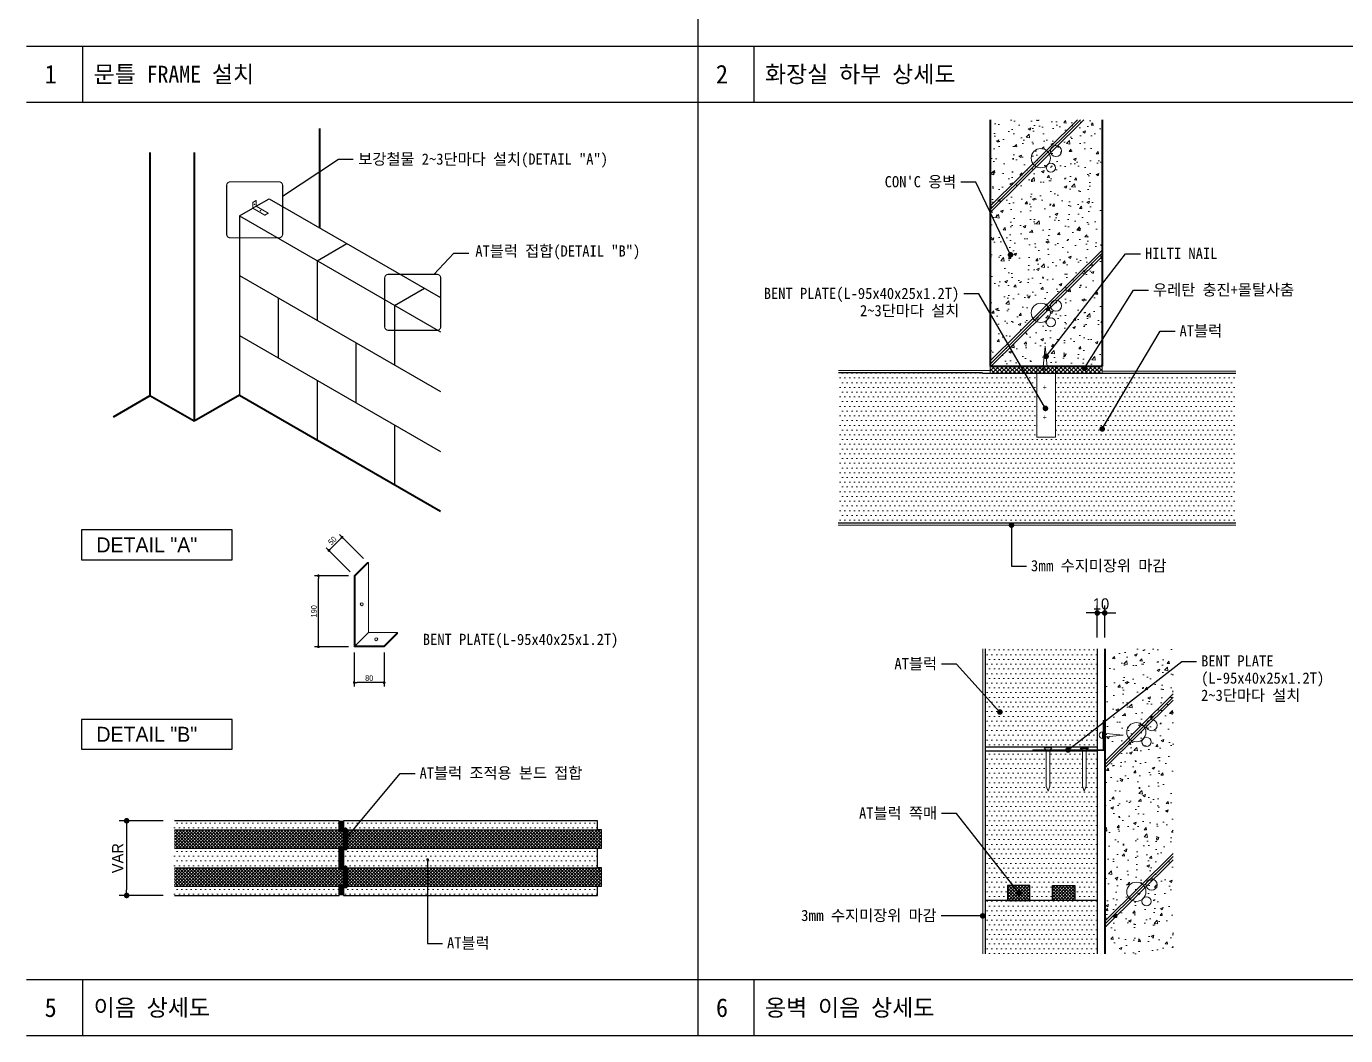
# Model space of a CAD drawing. Header units: millimetres. Extents: x 251300 to 259188, y 17948 to 29188.
# Drawn here: x 251300 to 254831, y 17948 to 20651 of the extents above; entities that cross this region are included whole.
import ezdxf
from ezdxf.enums import TextEntityAlignment as Align

# ---------------------------------------------------------------- set-up
doc = ezdxf.new("R2010")
doc.units = ezdxf.units.MM
doc.header["$MEASUREMENT"] = 0
doc.linetypes.add('DASHDOTX2', pattern=[2, 1, -0.5, 0, -0.5])
doc.layers.get('0').update_dxf_attribs({"linetype": 'CONTINUOUS'})
for name, color, linetype in [('A-ANNO-TEXT010', 7, 'CONTINUOUS'), ('A-XXXX-SOLD', 252, 'CONTINUOUS'), ('CA-ANNO-TEXT', 3, 'CONTINUOUS'), ('DIM', 7, 'CONTINUOUS'), ('TEX', 3, 'CONTINUOUS')]:
    doc.layers.add(name, color=color, linetype=linetype)
for name, color, linetype, lineweight in [('A-CONC-LIN1', 2, 'CONTINUOUS', 40), ('A-MKXS-LEAD', 7, 'CONTINUOUS', 25), ('A-MKXS-MAK2', 3, 'DASHDOTX2', 25), ('A-MKXS-TEXT1', 3, 'CONTINUOUS', 25), ('A-WAXM-BLOC', 3, 'CONTINUOUS', 25), ('A-XXXX-FIN2', 6, 'CONTINUOUS', 20), ('A-XXXX-HATC', 8, 'CONTINUOUS', 18), ('A-XXXX-TABL', 7, 'CONTINUOUS', 25), ('A-XXXX-TXT2', 3, 'CONTINUOUS', 25), ('S-RBAR', 2, 'CONTINUOUS', 40)]:
    doc.layers.add(name, color=color, linetype=linetype, lineweight=lineweight)
doc.styles.add('ROMANS', font='malgun.ttf', dxfattribs={"height": 12.5})
doc.styles.get("Standard").update_dxf_attribs({"font": 'SIMPLEX.shx'})
doc.styles.add('견고딕', font='HY견고딕')
doc.styles.add('돋움체', font='')
doc.styles.add('돋음', font='')
doc.styles.get('돋움체').set_extended_font_data('DotumChe')
doc.styles.get('돋음').set_extended_font_data('Dotum')
doc.dimstyles.new('ISO-25', dxfattribs={"dimtxt": 2.5, "dimasz": 2.5, "dimexe": 1.25, "dimexo": 0.625, "dimtad": 1, "dimtxsty": 'Standard', "dimcen": 2.5, "dimadec": 0, "dimazin": 0, "dimtfac": 1, "dimtmove": 0, "dimatfit": 3, "dimfxl": 1, "dimarcsym": 0})

# ---------------------------------------------------------------- blocks, each defined once
blk = doc.blocks.new('_Dot')
at = {"color": 0, "linetype": 'ByBlock', "lineweight": -2}
blk.add_line((-0.5, 0), (-1, 0), dxfattribs=at)
at = {"color": 0, "linetype": 'ByBlock', "const_width": 0.5}
blk.add_lwpolyline([(-0.25, 0, 1), (0.25, 0, 1)], format="xyb", close=True, dxfattribs=at)
blk = doc.blocks.new('*D33')
at = {"layer": 'DIM', "color": 7, "lineweight": -2, "transparency": 16777216}
for p, q in [((252177.4, 18974.1), (252177.4, 18883.1)), ((252257.4, 18974.1), (252257.4, 18883.1)), ((252249.9, 18893.1), (252184.9, 18893.1))]:
    blk.add_line(p, q, dxfattribs=at)
at = {"layer": 'DIM', "color": 7, "lineweight": -2, "transparency": 16777216, "xscale": 7.5, "yscale": 7.5, "zscale": 7.5, "rotation": 180}
blk.add_blockref('_Dot', (252177.4, 18893.1), dxfattribs=at)
at = {"layer": 'DIM', "color": 7, "lineweight": -2, "transparency": 16777216, "xscale": 7.5, "yscale": 7.5, "zscale": 7.5}
blk.add_blockref('_Dot', (252257.4, 18893.1), dxfattribs=at)
at = {"layer": 'DIM', "color": 3, "transparency": 16777216, "insert": (252217.4, 18905.1), "char_height": 15, "attachment_point": 5, "style": '돋음'}
blk.add_mtext('80', dxfattribs=at)
blk = doc.blocks.new('*D34')
at = {"layer": 'DIM', "color": 7, "lineweight": -2, "transparency": 16777216}
for p, q in [((252162.4, 19179.1), (252071.4, 19179.1)), ((252081.4, 18996.6), (252081.4, 19171.6)), ((252162.4, 18989.1), (252071.4, 18989.1))]:
    blk.add_line(p, q, dxfattribs=at)
at = {"layer": 'DIM', "color": 7, "lineweight": -2, "transparency": 16777216, "xscale": 7.5, "yscale": 7.5, "zscale": 7.5}
for p, rotation in [((252081.4, 19179.1), 90), ((252081.4, 18989.1), 270)]:
    blk.add_blockref('_Dot', p, dxfattribs=dict(at, rotation=rotation))
at = {"layer": 'DIM', "color": 3, "transparency": 16777216, "insert": (252069.4, 19084.1), "char_height": 15, "attachment_point": 5, "rotation": 90, "style": '돋음'}
blk.add_mtext('190', dxfattribs=at)
blk = doc.blocks.new('*D35')
at = {"layer": 'DIM', "color": 7, "lineweight": -2, "transparency": 16777216}
for p, q in [((252202.1, 19225.1), (252137.8, 19289.4)), ((252166.8, 19189.7), (252102.4, 19254.1)), ((252114.8, 19252.3), (252139.5, 19277.1))]:
    blk.add_line(p, q, dxfattribs=at)
at = {"layer": 'DIM', "color": 7, "lineweight": -2, "transparency": 16777216, "xscale": 7.5, "yscale": 7.5, "zscale": 7.5}
for p, rotation in [((252144.8, 19282.4), 44.99999999977892), ((252109.5, 19247), 224.9999999997789)]:
    blk.add_blockref('_Dot', p, dxfattribs=dict(at, rotation=rotation))
at = {"layer": 'DIM', "color": 3, "transparency": 16777216, "insert": (252118.7, 19273.2), "char_height": 15, "attachment_point": 5, "rotation": 45, "style": '돋음'}
blk.add_mtext('50', dxfattribs=at)
blk = doc.blocks.new('*D36')
at = {"layer": 'DIM', "color": 7, "lineweight": -2, "transparency": 16777216}
for p, q in [((251666.2, 18523), (251548.2, 18523)), ((251568.2, 18508), (251568.2, 18338)), ((251666.2, 18323), (251548.2, 18323))]:
    blk.add_line(p, q, dxfattribs=at)
at = {"layer": 'DIM', "color": 7, "lineweight": -2, "transparency": 16777216, "xscale": 15, "yscale": 15, "zscale": 15}
for p, rotation in [((251568.2, 18523), 90), ((251568.2, 18323), 270)]:
    blk.add_blockref('_Dot', p, dxfattribs=dict(at, rotation=rotation))
at = {"layer": 'DIM', "color": 3, "transparency": 16777216, "insert": (251544.2, 18423), "char_height": 30, "attachment_point": 5, "rotation": 90, "style": '돋음'}
blk.add_mtext('VAR', dxfattribs=at)
blk = doc.blocks.new('*D37')
at = {"layer": 'DIM', "color": 7, "lineweight": -2, "transparency": 16777216}
for p, q in [((254151.1, 19079.6), (254136.1, 19079.6)), ((254166.1, 19013.6), (254166.1, 19099.6)), ((254186.1, 19079.6), (254166.1, 19079.6)), ((254186.1, 19013.6), (254186.1, 19099.6)), ((254201.1, 19079.6), (254216.1, 19079.6))]:
    blk.add_line(p, q, dxfattribs=at)
at = {"layer": 'DIM', "color": 7, "lineweight": -2, "transparency": 16777216, "xscale": 15, "yscale": 15, "zscale": 15}
blk.add_blockref('_Dot', (254166.1, 19079.6), dxfattribs=at)
at = {"layer": 'DIM', "color": 7, "lineweight": -2, "transparency": 16777216, "xscale": 15, "yscale": 15, "zscale": 15, "rotation": 180}
blk.add_blockref('_Dot', (254186.1, 19079.6), dxfattribs=at)
at = {"layer": 'DIM', "color": 3, "transparency": 16777216, "insert": (254176.1, 19103.6), "char_height": 30, "attachment_point": 5, "style": '돋음'}
blk.add_mtext('10', dxfattribs=at)

msp = doc.modelspace()

# ---------------------------------------------------------------- hatches: boundary and pattern name
at = {"layer": 'A-XXXX-HATC', "ltscale": 2}
h = msp.add_hatch(dxfattribs=at)
h.set_pattern_fill('AR-CONC', color=256, scale=0.4)
h.set_pattern_definition([(50, (254029.47, 19870.045), (72.874, -6.3756), [7.62, -83.82]), (355, (254029.47, 19870.045), (-14.097, 76.423), [6.096, -67.056]), (100.451, (254035.54, 19869.514), (58.777, 70.047), [6.476, -71.236]), (46.184, (254029.47, 19890.365), (108.432, -16.817), [11.43, -125.73]), (96.636, (254038.51, 19888.96), (94.962, 98.97), [9.714, -106.854]), (351.184, (254029.47, 19890.36), (94.962, 98.97), [9.144, -100.584]), (21, (254039.63, 19885.285), (60.646, -40.906), [7.62, -83.82]), (326, (254039.63, 19885.285), (24.721, 73.675), [6.096, -67.056]), (71.451, (254044.68, 19881.876), (85.367, 32.769), [6.476, -71.236]), (37.5, (254029.47, 19870.045), (1.2354, 33.822), [0, -66.2432, 0, -68.072, 0, -67.31]), (7.5, (254029.47, 19870.045), (26.7279, 40.0722), [0, -38.8112, 0, -64.7192, 0, -25.654]), (327.5, (254006.813, 19870.045), (54.2362, -2.2915), [0, -25.4, 0, -79.248, 0, -105.156]), (317.5, (253996.653, 19870.045), (59.2517, 10.1706), [0, -33.02, 0, -52.6288, 0, -74.676])])
h.paths.add_polyline_path([(253879.47, 20399.919), (254179.47, 20399.919), (254179.47, 19740.848), (254054.001, 19740.848), (254031.758, 19740.848), (254026.683, 19794.553), (254021.609, 19740.848), (254004.001, 19740.848), (253879.47, 19740.848)])
h = msp.add_hatch(dxfattribs=at)
h.set_pattern_fill('_USER', color=256, scale=8, angle=45, double=1, pattern_type=0)
h.set_pattern_definition([(45, (254029.4695, 19730.848), (-5.65685, 5.65685), []), (135, (254029.4695, 19730.848), (-5.65685, -5.65685), [])])
h.paths.add_polyline_path([(253879.47, 19740.848), (254179.47, 19740.848), (254179.47, 19720.848), (253879.47, 19720.848)])
h = msp.add_hatch(dxfattribs=at)
h.set_pattern_fill('DOTS', color=256, scale=8)
h.set_pattern_definition([(0, (262856.98, 26224.173), (6.35, 12.7), [0, -12.7])])
h.paths.add_polyline_path([(253473.726, 19722.939), (253858.532, 19722.939), (253858.532, 19720.848), (253879.47, 19720.848), (254004.001, 19720.848), (254004.001, 19550.848), (254054.001, 19550.848), (254054.001, 19720.848), (254179.47, 19720.848), (254199.47, 19720.848), (254536.578, 19720.848), (254536.578, 19320.848), (253473.726, 19320.848)])
h = msp.add_hatch(dxfattribs=at)
h.set_pattern_fill('DOTS', color=256, scale=8)
h.set_pattern_definition([(0, (262679.015, 21520.526), (6.35, 12.7), [0, -12.7])])
h.paths.add_polyline_path([(253866.081, 18709.915), (254029.328, 18709.915), (254029.328, 18615.844), (254034.278, 18601.969), (254039.328, 18615.844), (254039.328, 18709.915), (254126.204, 18709.915), (254126.204, 18615.844), (254131.155, 18601.969), (254136.204, 18615.844), (254136.204, 18709.915), (254166.081, 18709.915), (254166.081, 18309.915), (254106.081, 18309.915), (254106.081, 18349.915), (254046.081, 18349.915), (254046.081, 18309.915), (253986.081, 18309.915), (253986.081, 18349.915), (253926.081, 18349.915), (253926.081, 18309.915), (253866.081, 18309.915)])
h.paths.add_polyline_path([(253866.081, 18719.915), (254166.081, 18719.915), (254166.081, 18983.602), (253866.081, 18983.602)])
h.paths.add_polyline_path([(254166.081, 18166.983), (254166.081, 18309.915), (254106.081, 18309.915), (254046.081, 18309.915), (253986.081, 18309.915), (253926.081, 18309.915), (253866.081, 18309.915), (253866.081, 18166.983)])
h = msp.add_hatch(dxfattribs=at)
h.set_pattern_fill('AR-CONC', color=256, scale=0.4)
h.set_pattern_definition([(50, (254277.77, 18575.29), (72.874, -6.376), [7.62, -83.82]), (355, (254277.77, 18575.29), (-14.097, 76.423), [6.096, -67.056]), (100.451, (254283.844, 18574.76), (58.777, 70.047), [6.476, -71.236]), (46.184, (254277.77, 18595.61), (108.432, -16.817), [11.43, -125.73]), (96.636, (254286.81, 18594.21), (94.962, 98.97), [9.714, -106.854]), (351.184, (254277.77, 18595.61), (94.962, 98.97), [9.144, -100.584]), (21, (254287.93, 18590.53), (60.646, -40.906), [7.62, -83.82]), (326, (254287.93, 18590.53), (24.721, 73.675), [6.096, -67.056]), (71.451, (254292.985, 18587.12), (85.367, 32.769), [6.476, -71.236]), (37.5, (254277.77, 18575.292), (1.2354, 33.822), [0, -66.2432, 0, -68.072, 0, -67.31]), (7.5, (254277.77, 18575.292), (26.728, 40.0722), [0, -38.8112, 0, -64.7192, 0, -25.654]), (327.5, (254255.114, 18575.292), (54.2362, -2.2915), [0, -25.4, 0, -79.248, 0, -105.156]), (317.5, (254244.954, 18575.29), (59.2517, 10.1706), [0, -33.02, 0, -52.629, 0, -74.676])])
h.paths.add_polyline_path([(254186.081, 18983.602), (254369.461, 18983.602), (254369.461, 18166.983), (254186.081, 18166.983)])
h = msp.add_hatch(dxfattribs=at)
h.set_pattern_fill('DOTS', color=256, scale=8)
h.set_pattern_definition([(0, (255849.536, 20256.916), (6.35, 12.7), [0, -12.7])])
h.paths.add_polyline_path([(252148.863, 18397.284), (252153.529, 18397.284), (252159.529, 18397.284), (252828.863, 18397.284), (252828.863, 18448.617), (252159.529, 18448.617), (252153.529, 18448.617), (252148.863, 18448.617)])
h.paths.add_polyline_path([(252136.863, 18397.284), (252136.863, 18448.617), (251696.189, 18448.617), (251696.189, 18397.284)])
h.paths.add_polyline_path([(252153.529, 18498.617), (252159.529, 18498.617), (252828.863, 18498.617), (252828.863, 18522.951), (252148.863, 18522.951), (252148.863, 18498.617)])
h.paths.add_polyline_path([(252148.863, 18322.951), (252828.863, 18322.951), (252828.863, 18347.284), (252159.529, 18347.284), (252153.529, 18347.284), (252148.863, 18347.284)])
h.paths.add_polyline_path([(251696.189, 18498.617), (252136.863, 18498.617), (252136.863, 18522.951), (251696.189, 18522.951)])
h.paths.add_polyline_path([(251696.189, 18322.951), (252136.863, 18322.951), (252136.863, 18347.284), (251696.189, 18347.284)])
h = msp.add_hatch(dxfattribs=at)
h.set_pattern_fill('_USER', color=256, scale=6, angle=45, double=1, pattern_type=0)
h.set_pattern_definition([(45, (252267.859, 18422.9506), (-4.24264, 4.24264), []), (135, (252267.859, 18422.9506), (-4.24264, -4.24264), [])])
h.paths.add_polyline_path([(252159.529, 18397.284), (252159.529, 18347.284), (252828.863, 18347.284), (252839.529, 18347.284), (252839.529, 18397.284), (252828.863, 18397.284)])
h.paths.add_polyline_path([(252159.529, 18448.617), (252828.863, 18448.617), (252839.529, 18448.617), (252839.529, 18498.617), (252828.863, 18498.617), (252159.529, 18498.617)])
h.paths.add_polyline_path([(252136.863, 18347.284), (252142.863, 18347.284), (252147.529, 18347.284), (252147.529, 18397.284), (252142.863, 18397.284), (252136.863, 18397.284), (251696.189, 18397.284), (251696.189, 18347.284)])
h.paths.add_polyline_path([(251696.189, 18448.617), (252136.863, 18448.617), (252142.863, 18448.617), (252147.529, 18448.617), (252147.529, 18498.617), (252142.863, 18498.617), (252136.863, 18498.617), (251696.189, 18498.617)])
h = msp.add_hatch(dxfattribs=at)
h.set_pattern_fill('_USER', color=256, scale=6, angle=45, double=1, pattern_type=0)
h.set_pattern_definition([(45, (254016.081, 18329.915), (-4.24264, 4.24264), []), (135, (254016.081, 18329.915), (-4.24264, -4.24264), [])])
h.paths.add_polyline_path([(253986.081, 18309.915), (253986.081, 18349.915), (253926.081, 18349.915), (253926.081, 18309.915)])
h.paths.add_polyline_path([(254106.081, 18309.915), (254106.081, 18349.915), (254046.081, 18349.915), (254046.081, 18309.915)])

# ---------------------------------------------------------------- linework, layer by layer
at = {"layer": 'A-ANNO-TEXT010'}
for points in [[(251447.224, 19221.913), (251850.588, 19221.913), (251850.588, 19301.913), (251447.224, 19301.913)], [(251447.224, 18714.724), (251850.588, 18714.724), (251850.588, 18794.724), (251447.224, 18794.724)]]:
    msp.add_lwpolyline(points, close=True, dxfattribs=at)
at = {"layer": 'A-CONC-LIN1'}
for p, q in [((252084.535, 20377.083), (252084.535, 20111.398)), ((253879.47, 20399.919), (253879.47, 19740.848)), ((254179.47, 20399.919), (254179.47, 19740.848)), ((251630.493, 20312.445), (251630.493, 19661.221)), ((251748.661, 20312.445), (251748.661, 19592.997)), ((253879.47, 19740.848), (254179.47, 19740.848)), ((251630.493, 19661.221), (251531.876, 19604.284)), ((251748.661, 19592.997), (251630.493, 19661.221)), ((251869.854, 19662.968), (251748.661, 19592.997)), ((251869.854, 19662.968), (252407.901, 19352.327)), ((254186.081, 18983.602), (254186.081, 18166.983))]:
    msp.add_line(p, q, dxfattribs=at)
at = {"layer": 'A-MKXS-LEAD'}
for p, q in [((251985.73, 20196.274), (252134.853, 20295.014)), ((252134.853, 20295.014), (252174.853, 20295.014)), ((252389.978, 19986.532), (252443.67, 20043.238)), ((252443.67, 20043.238), (252483.67, 20043.238))]:
    msp.add_line(p, q, dxfattribs=at)
at = {"layer": 'A-MKXS-LEAD', "const_width": 7.5}
for points in [[(253930.228, 20038.813, 1), (253937.728, 20038.813, 1)], [(254025.555, 19766.813, 1), (254033.055, 19766.813, 1)], [(254128.374, 19735.049, 1), (254135.874, 19735.049, 1)], [(254023.665, 19627.459, 1), (254031.165, 19627.459, 1)], [(254175.614, 19572.595, 1), (254183.114, 19572.595, 1)], [(253932.837, 19314.727, 1), (253940.337, 19314.727, 1)], [(253901.685, 18814.367, 1), (253909.185, 18814.367, 1)], [(254084.195, 18712.729, 1), (254091.695, 18712.729, 1)], [(252149.779, 18473.625, 1), (252157.279, 18473.625, 1)], [(253952.331, 18329.923, 1), (253959.831, 18329.923, 1)], [(253855.689, 18268.324, 1), (253863.189, 18268.324, 1)]]:
    msp.add_lwpolyline(points, format="xyb", close=True, dxfattribs=at)
at = {"layer": 'A-MKXS-MAK2', "const_width": 3}
for points in [[(251835.73, 20094.36), (251835.73, 20224.36, -0.41421356), (251845.73, 20234.36), (251975.73, 20234.36, -0.41421356), (251985.73, 20224.36), (251985.73, 20094.36, -0.41421356), (251975.73, 20084.36), (251845.73, 20084.36, -0.41421356)], [(252258.836, 19846.532), (252258.836, 19976.532, -0.41421356), (252268.836, 19986.532), (252398.836, 19986.532, -0.41421356), (252408.836, 19976.532), (252408.836, 19846.532, -0.41421356), (252398.836, 19836.532), (252268.836, 19836.532, -0.41421356)]]:
    msp.add_lwpolyline(points, format="xyb", close=True, dxfattribs=at)
at = {"layer": 'A-WAXM-BLOC'}
for p, q in [((251869.854, 20142.968), (251905.524, 20163.562)), ((251914.6, 20168.802), (251949.854, 20189.156)), ((251949.854, 20189.156), (252407.901, 19924.703)), ((251869.854, 20142.968), (252407.901, 19832.327)), ((251869.854, 20142.968), (251869.854, 19662.968)), ((252077.7, 20022.968), (252157.7, 20069.156)), ((252077.7, 20022.968), (252077.7, 19862.968)), ((251869.854, 19982.968), (252407.901, 19672.327)), ((251973.777, 19922.968), (251973.777, 19762.968)), ((252285.546, 19902.968), (252365.546, 19949.156)), ((252285.546, 19902.968), (252285.546, 19742.968)), ((251869.854, 19822.968), (252407.901, 19512.327)), ((252181.623, 19802.968), (252181.623, 19642.968)), ((252077.7, 19702.968), (252077.7, 19542.968)), ((252285.546, 19582.968), (252285.546, 19422.968)), ((253472.736, 19320.848), (254536.578, 19320.848)), ((253866.081, 18983.602), (253866.081, 18166.983)), ((254166.081, 18983.602), (254166.081, 18166.983)), ((254166.081, 18719.915), (253866.081, 18719.915)), ((254166.081, 18709.915), (253866.081, 18709.915)), ((252136.863, 18522.951), (251696.189, 18522.951)), ((252136.863, 18498.617), (252136.863, 18522.951)), ((252828.863, 18522.951), (252148.863, 18522.951)), ((252148.863, 18522.951), (252148.863, 18498.617)), ((252828.863, 18498.617), (252828.863, 18522.951)), ((252147.529, 18498.617), (252136.863, 18498.617)), ((252147.529, 18448.617), (252147.529, 18498.617)), ((252159.529, 18498.617), (252148.863, 18498.617)), ((252159.529, 18498.617), (252159.529, 18448.617)), ((252839.529, 18498.617), (252828.863, 18498.617)), ((252839.529, 18448.617), (252839.529, 18498.617)), ((252136.863, 18397.284), (252136.863, 18448.617)), ((252147.529, 18448.617), (252136.863, 18448.617)), ((252148.863, 18448.617), (252148.863, 18397.284)), ((252159.529, 18448.617), (252148.863, 18448.617)), ((252828.863, 18397.284), (252828.863, 18448.617)), ((252839.529, 18448.617), (252828.863, 18448.617)), ((252147.529, 18397.284), (252136.863, 18397.284)), ((252147.529, 18347.284), (252147.529, 18397.284)), ((252148.863, 18397.284), (252159.529, 18397.284)), ((252159.529, 18397.284), (252159.529, 18347.284)), ((252839.529, 18397.284), (252828.863, 18397.284)), ((252839.529, 18347.284), (252839.529, 18397.284)), ((252136.863, 18322.951), (252136.863, 18347.284)), ((252147.529, 18347.284), (252136.863, 18347.284)), ((252148.863, 18347.284), (252148.863, 18322.951)), ((252148.863, 18347.284), (252159.529, 18347.284)), ((252828.863, 18322.951), (252828.863, 18347.284)), ((252839.529, 18347.284), (252828.863, 18347.284)), ((251696.189, 18322.951), (252136.863, 18322.951)), ((252148.863, 18322.951), (252828.863, 18322.951)), ((254166.081, 18309.915), (253866.081, 18309.915))]:
    msp.add_line(p, q, dxfattribs=at)
msp.add_lwpolyline([(254536.578, 19720.848), (254199.47, 19720.848), (254199.47, 19720.848), (253858.532, 19720.848), (253858.532, 19722.939), (253473.726, 19722.939)], dxfattribs=at)
for points in [[(253926.081, 18309.915), (253986.081, 18309.915), (253986.081, 18349.915), (253926.081, 18349.915)], [(254106.081, 18309.915), (254046.081, 18309.915), (254046.081, 18349.915), (254106.081, 18349.915)]]:
    msp.add_lwpolyline(points, close=True, dxfattribs=at)
at = {"layer": 'A-XXXX-FIN2'}
for p, q in [((251905.524, 20179.562), (251914.184, 20184.562)), ((251905.524, 20163.562), (251905.524, 20179.562)), ((251905.524, 20179.562), (251905.94, 20179.322)), ((251905.524, 20163.562), (251938.433, 20144.562)), ((251905.94, 20179.322), (251914.6, 20184.322)), ((251905.94, 20163.802), (251905.94, 20179.322)), ((251914.6, 20168.802), (251905.94, 20163.802)), ((251905.94, 20163.802), (251938.433, 20145.042)), ((251914.184, 20184.562), (251914.6, 20184.322)), ((251914.6, 20184.322), (251914.6, 20168.802)), ((251914.6, 20168.802), (251947.093, 20150.042)), ((251938.433, 20145.042), (251947.093, 20150.042)), ((251938.433, 20144.562), (251947.093, 20149.562)), ((251938.433, 20144.562), (251938.433, 20145.042)), ((251947.093, 20149.562), (251947.093, 20150.042)), ((254021.44, 19739.058), (254026.683, 19794.553)), ((254031.927, 19739.058), (254026.683, 19794.553)), ((254004.001, 19740.848), (254004.001, 19550.848)), ((254035.478, 19739.058), (254017.889, 19739.058)), ((254054.001, 19740.848), (254054.001, 19550.848)), ((253879.47, 19728.939), (253473.726, 19728.939)), ((253879.47, 19722.939), (253879.47, 19720.848)), ((254179.47, 19726.848), (254536.578, 19726.848)), ((254179.47, 19720.848), (254179.47, 19722.939)), ((254054.001, 19550.848), (254004.001, 19550.848)), ((253472.736, 19314.848), (254536.578, 19314.848)), ((252177.369, 19179.117), (252212.724, 19214.473)), ((252179.769, 19179.117), (252215.124, 19214.473)), ((252212.724, 19214.473), (252215.124, 19214.473)), ((252215.124, 19214.473), (252215.124, 19026.873)), ((252177.369, 18989.117), (252177.369, 19179.117)), ((252177.369, 19179.117), (252179.769, 19179.117)), ((252179.769, 18991.517), (252179.769, 19179.117)), ((252179.769, 18991.517), (252215.124, 19026.873)), ((252292.724, 19026.873), (252215.124, 19026.873)), ((252257.369, 18991.517), (252292.724, 19026.873)), ((252257.369, 18989.117), (252292.724, 19024.473)), ((252292.724, 19024.473), (252292.724, 19026.873)), ((252177.369, 18989.117), (252257.369, 18989.117)), ((252179.769, 18991.517), (252257.369, 18991.517)), ((252257.369, 18989.117), (252257.369, 18991.517)), ((253860.081, 18983.602), (253860.081, 18166.983)), ((254180.168, 18743.714), (254180.168, 18761.303)), ((254180.168, 18757.752), (254235.662, 18752.509)), ((254180.168, 18747.265), (254235.662, 18752.509)), ((254024.382, 18718.23), (254029.328, 18711.521)), ((254024.382, 18718.23), (254044.892, 18718.23)), ((254044.892, 18718.23), (254039.328, 18711.521)), ((254029.328, 18711.521), (254029.328, 18615.844)), ((254039.328, 18711.521), (254029.328, 18711.521)), ((254039.328, 18711.521), (254039.328, 18615.844)), ((254126.204, 18711.521), (254126.204, 18615.844)), ((254136.204, 18711.521), (254136.204, 18615.844)), ((254029.328, 18615.844), (254034.278, 18601.969)), ((254034.278, 18601.969), (254039.328, 18615.844)), ((254126.204, 18615.844), (254131.155, 18601.969)), ((254131.155, 18601.969), (254136.204, 18615.844))]:
    msp.add_line(p, q, dxfattribs=at)
msp.add_lwpolyline([(251925.824, 20157.322, 0.12894136), (251925.763, 20157.095, 0.10613425), (251925.817, 20156.842, 0.08481874), (251925.978, 20156.601, 0.0742465), (251926.22, 20156.409, 0.0742465), (251926.508, 20156.295, 0.08481874), (251926.797, 20156.276, 0.10613425), (251927.043, 20156.356, 0.12894136), (251927.209, 20156.522, 0.12894136), (251927.27, 20156.749, 0.10613425), (251927.216, 20157.002, 0.08481874), (251927.055, 20157.243, 0.0742465), (251926.813, 20157.435, 0.0742465), (251926.525, 20157.549, 0.08481874), (251926.236, 20157.568, 0.10613425), (251925.99, 20157.488, 0.12894136)], format="xyb", close=True, dxfattribs=at)
for points in [[(253879.47, 19740.848), (254179.47, 19740.848), (254179.47, 19720.848), (253879.47, 19720.848)], [(254183.545, 18791.521), (254182.345, 18791.521), (254182.345, 18712.721), (253993.545, 18712.721), (253993.545, 18711.521), (254183.545, 18711.521)]]:
    msp.add_lwpolyline(points, close=True, dxfattribs=at)
for centre, radius in [((251910.27, 20174.062), 0.8), ((252197.446, 19102.995), 4), ((252236.246, 19009.195), 4)]:
    msp.add_circle(centre, radius, dxfattribs=at)
for centre, start, end in [((254026.683, 19739.152), 180.610209, 359.389791), ((254180.261, 18752.509), 90.610209, 269.389791)]:
    msp.add_arc(centre, 8.795, start, end, dxfattribs=at)
at = {"layer": 'A-XXXX-HATC', "ltscale": 2}
for p, q in [((253879.47, 20168.971), (254113.078, 20399.919)), ((253879.47, 20160.533), (254121.612, 20399.919)), ((253879.47, 20152.096), (254130.147, 20399.919)), ((253879.47, 19754.775), (254179.47, 20051.359)), ((253879.47, 19746.338), (254179.47, 20042.922)), ((253879.47, 19737.901), (254179.47, 20034.485)), ((254186.081, 18681.626), (254369.461, 18862.918)), ((254186.081, 18673.189), (254369.461, 18854.481)), ((254186.081, 18664.752), (254369.461, 18846.044)), ((252136.863, 18498.617), (251696.189, 18498.617)), ((252828.863, 18498.617), (252159.529, 18498.617)), ((252136.863, 18448.617), (251696.189, 18448.617)), ((252828.863, 18448.617), (252159.529, 18448.617)), ((254186.081, 18254.372), (254369.461, 18435.664)), ((252136.863, 18397.284), (251696.189, 18397.284)), ((252828.863, 18397.284), (252159.529, 18397.284)), ((254186.081, 18245.935), (254369.461, 18427.227)), ((254186.081, 18237.498), (254369.461, 18418.79)), ((252136.863, 18347.284), (251696.189, 18347.284)), ((252828.863, 18347.284), (252159.529, 18347.284))]:
    msp.add_line(p, q, dxfattribs=at)
for centre, radius in [((254014.911, 20297.647), 25.721), ((254055.591, 20316.6), 14.891), ((254041.986, 20271.927), 12.184), ((254055.591, 19902.404), 14.891), ((254014.911, 19883.452), 25.721), ((254041.986, 19857.732), 12.184), ((254270.768, 18760.126), 25.721), ((254311.447, 18779.079), 14.891), ((254297.843, 18734.406), 12.184), ((254311.447, 18351.824), 14.891), ((254270.768, 18332.872), 25.721), ((254297.843, 18307.151), 12.184)]:
    msp.add_circle(centre, radius, dxfattribs=at)
at = {"layer": 'A-XXXX-SOLD', "const_width": 10}
msp.add_lwpolyline([(252142.863, 18522.951), (252142.863, 18498.617), (252153.529, 18498.617), (252153.529, 18448.617), (252142.863, 18448.617), (252142.863, 18397.284), (252153.529, 18397.284), (252153.529, 18347.284), (252142.863, 18347.284), (252142.863, 18322.951)], dxfattribs=at)
at = {"layer": 'A-XXXX-TABL'}
for p, q in [((253096.683, 23247.629), (253096.683, 17947.629)), ((251299.808, 20597.629), (258487.308, 20597.629)), ((251449.808, 20597.629), (251449.808, 20447.629)), ((253246.683, 20597.629), (253246.683, 20447.629)), ((251299.808, 20447.629), (258487.308, 20447.629)), ((251299.808, 18097.629), (258487.308, 18097.629)), ((251449.808, 18097.629), (251449.808, 17947.629)), ((253246.683, 18097.629), (253246.683, 17947.629)), ((251299.808, 17947.629), (258487.308, 17947.629))]:
    msp.add_line(p, q, dxfattribs=at)
at = {"layer": 'S-RBAR', "color": 6, "ltscale": 2}
for p, q in [((254121.259, 18718.23), (254141.768, 18718.23)), ((254121.259, 18718.23), (254126.204, 18711.521)), ((254141.768, 18718.23), (254136.204, 18711.521)), ((254136.204, 18711.521), (254126.204, 18711.521))]:
    msp.add_line(p, q, dxfattribs=at)

# ---------------------------------------------------------------- texts
at = {"layer": 'A-MKXS-TEXT1', "style": '돋움체'}
for s, p in [('문틀 FRAME 설치', (251479.808, 20522.629)), ('화장실 하부 상세도', (253276.683, 20522.629)), ('이음 상세도', (251479.808, 18022.629)), ('옹벽 이음 상세도', (253276.683, 18022.629))]:
    msp.add_text(s, height=45, dxfattribs=at).set_placement(p, align=Align.MIDDLE_LEFT)
at = {"layer": 'A-XXXX-FIN2', "style": 'ROMANS'}
msp.add_text('+', height=15, dxfattribs=at).set_placement((254020.085, 19596.119))
at = {"layer": 'A-XXXX-TXT2', "style": '돋움체'}
for s, p in [('보강철물 2~3단마다 설치(DETAIL "A")', (252188.084, 20271.248)), ('AT블럭 접합(DETAIL "B")', (252501.463, 20025.092)), ('HILTI NAIL', (254293.866, 20018.738)), ('우레탄 충진+몰탈사춤', (254315.358, 19921.129)), ('AT블럭', (254386.342, 19811.256)), ('3㎜ 수지미장위 마감', (253988.587, 19182.267)), ('BENT PLATE(L-95x40x25x1.2T)', (252360.863, 18984.844)), ('BENT PLATE', (254444.044, 18927.272)), ('(L-95x40x25x1.2T)', (254444.044, 18881.272)), ('2~3단마다 설치', (254444.044, 18835.272)), ('AT블럭 조적용 본드 접합', (252352.235, 18627.165)), ('AT블럭', (252425.644, 18172.063))]:
    msp.add_text(s, height=30, dxfattribs=at).set_placement(p, align=Align.BOTTOM_LEFT)
for s, p in [("CON'C 옹벽", (253788.748, 20210.591)), ('BENT PLATE(L-95x40x25x1.2T)', (253796.882, 19911.446)), ('2~3단마다 설치', (253796.882, 19865.446)), ('AT블럭', (253737.283, 18919.913)), ('AT블럭 쪽매', (253737.283, 18519.788)), ('3㎜ 수지미장위 마감', (253736.278, 18245.595))]:
    msp.add_text(s, height=30, dxfattribs=at).set_placement(p, align=Align.BOTTOM_RIGHT)
at = {"layer": 'CA-ANNO-TEXT', "style": '돋움체'}
for s, p in [('1', (251364.755, 20522.629)), ('2', (253161.63, 20522.629)), ('5', (251364.755, 18022.629)), ('6', (253161.63, 18022.629))]:
    msp.add_text(s, height=50, dxfattribs=at).set_placement(p, align=Align.MIDDLE_CENTER)
at = {"layer": 'S-RBAR', "color": 6, "ltscale": 2, "style": 'ROMANS'}
msp.add_text('+', height=15, dxfattribs=at).set_placement((254020.085, 19676.602))
at = {"layer": 'TEX', "style": '견고딕'}
for s, p in [('DETAIL "A"', (251487.224, 19241.913)), ('DETAIL "B"', (251487.224, 18734.724))]:
    msp.add_text(s, height=40, dxfattribs=at).set_placement(p)

# ---------------------------------------------------------------- dimensions: what is measured, and where the dimension line sits
at = {"layer": 'DIM'}
for base, p1, p2, angle, picture, middle in [((252144.842, 19282.355), (252177.369, 19179.117), (252212.724, 19214.473), 45, '*D35', (252118.671, 19273.17)), ((252081.369, 19179.117), (252177.369, 18989.117), (252177.369, 19179.117), 90, '*D34', (252069.358, 19084.117)), ((252177.369, 18893.117), (252257.369, 18989.117), (252177.369, 18989.117), 180, '*D33', (252217.369, 18905.127))]:
    dim = msp.add_linear_dim(base=base, p1=p1, p2=p2, angle=angle, dimstyle='ISO-25', override={"dimscale": 5, "dimtxt": 3, "dimasz": 1.5, "dimexe": 2, "dimexo": 3, "dimgap": 0.9, "dimdsep": 46, "dimtxsty": '돋음', "dimblk": 'Dot', "dimblk1": 'Dot', "dimblk2": 'Dot', "dimdle": 2, "dimclrd": 7, "dimclre": 7, "dimclrt": 3, "dimtix": 1}, dxfattribs=at)
    dim.commit()
    dim.dimension.update_dxf_attribs({"geometry": picture, "text_midpoint": middle})
for base, p1, p2, angle, text, picture, middle in [((254166.081, 19079.602), (254186.081, 18983.602), (254166.081, 18983.602), 180, '10', '*D37', (254176.081, 19103.622)), ((251568.189, 18322.951), (251696.189, 18522.951), (251696.189, 18322.951), 270, 'VAR', '*D36', (251544.169, 18422.951))]:
    dim = msp.add_linear_dim(base=base, p1=p1, p2=p2, angle=angle, text=text, dimstyle='ISO-25', override={"dimscale": 10, "dimtxt": 3, "dimasz": 1.5, "dimexe": 2, "dimexo": 3, "dimgap": 0.9, "dimdsep": 46, "dimtxsty": '돋음', "dimblk": 'Dot', "dimblk1": 'Dot', "dimblk2": 'Dot', "dimdle": 2, "dimclrd": 7, "dimclre": 7, "dimclrt": 3, "dimtix": 1}, dxfattribs=at)
    dim.commit()
    dim.dimension.update_dxf_attribs({"geometry": picture, "text_midpoint": middle})

# ---------------------------------------------------------------- leaders
at = {"layer": 'A-ANNO-TEXT010'}
msp.add_leader([(252373.644, 18418.951), (252373.644, 18194.785), (252413.644, 18194.785)], dimstyle='ISO-25', override={"dimscale": 5, "dimasz": 1.5, "dimtad": 0, "dimldrblk": 'Dot'}, dxfattribs=at)
at = {"layer": 'A-MKXS-LEAD'}
for points in [[(253933.978, 20038.806), (253840.748, 20233.313), (253800.748, 20233.313)], [(254029.305, 19766.805), (254241.866, 20041.46), (254281.866, 20041.46)], [(254027.415, 19627.452), (253848.882, 19934.168), (253808.882, 19934.168)], [(254132.124, 19735.041), (254263.358, 19943.851), (254303.358, 19943.851)], [(254179.364, 19572.587), (254334.342, 19833.978), (254374.342, 19833.978)], [(253936.587, 19314.72), (253936.587, 19204.989), (253976.587, 19204.989)], [(253905.435, 18814.359), (253789.283, 18942.635), (253749.283, 18942.635)], [(254087.945, 18712.721), (254392.044, 18949.994), (254432.044, 18949.994)], [(252153.529, 18473.617), (252300.235, 18649.789), (252340.235, 18649.789)], [(253956.081, 18329.915), (253789.283, 18542.51), (253749.283, 18542.51)], [(253859.439, 18268.317), (253788.278, 18268.317), (253748.278, 18268.317)]]:
    msp.add_leader(points, dimstyle='ISO-25', override={"dimscale": 5, "dimasz": 1.5, "dimtad": 0, "dimldrblk": 'Dot'}, dxfattribs=at)

doc.saveas('drawing.dxf')
